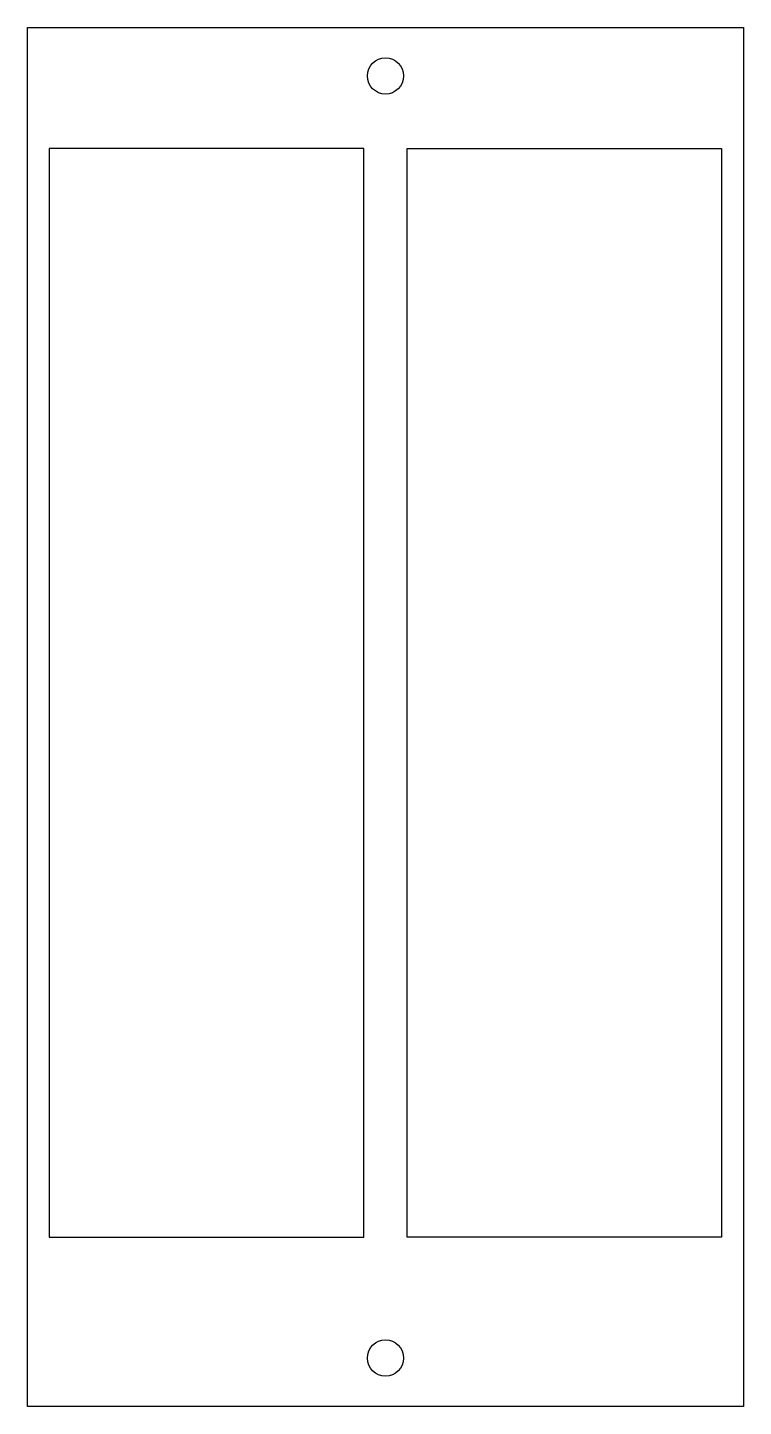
# Model space of a CAD drawing. Extents: x 120 to 180, y 71 to 185.
import ezdxf

# ---------------------------------------------------------------- set-up
doc = ezdxf.new("R2010")
doc.units = 0
doc.layers.get('0').update_dxf_attribs({"linetype": 'CONTINUOUS'})

msp = doc.modelspace()

# ---------------------------------------------------------------- linework, layer by layer
for p, q in [((120.43, 70.92), (120.43, 184.92)), ((120.43, 184.92), (179.63, 184.92)), ((179.63, 184.92), (179.63, 70.92)), ((148.23, 174.92), (122.23, 174.92)), ((122.23, 174.92), (122.23, 84.92)), ((148.23, 84.92), (148.23, 174.92)), ((151.83, 84.92), (151.83, 174.92)), ((151.83, 174.92), (177.83, 174.92)), ((177.83, 174.92), (177.83, 84.92)), ((122.23, 84.92), (148.23, 84.92)), ((177.83, 84.92), (151.83, 84.92)), ((179.63, 70.92), (120.43, 70.92))]:
    msp.add_line(p, q)
for centre in [(150.03, 180.92), (150.03, 74.92)]:
    msp.add_circle(centre, 1.5)

doc.saveas('drawing.dxf')
